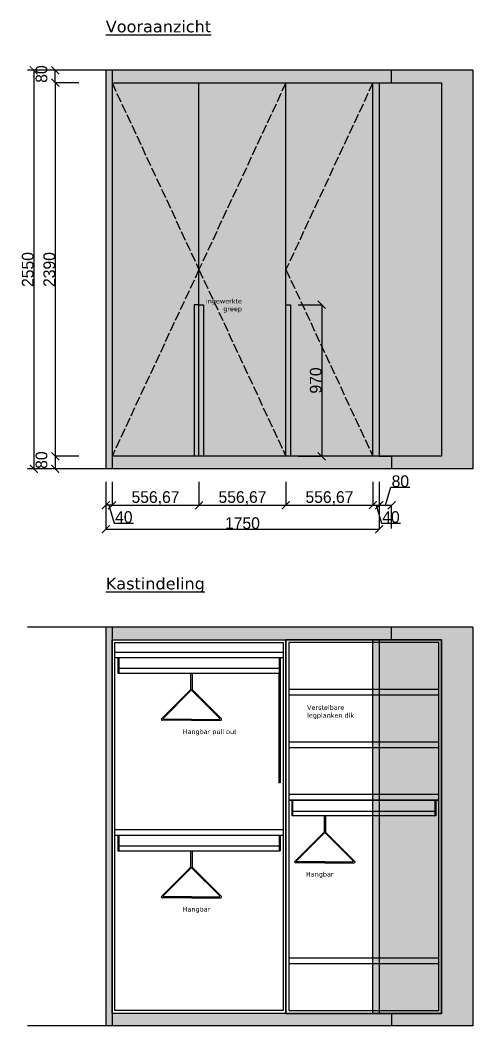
# Model space of a CAD drawing. Header units: millimetres. Extents: x -153917 to -31303, y -39726 to 31262.
# Drawn here: x -123757 to -120859, y -39726 to -33291 of the extents above; entities that cross this region are included whole.
import ezdxf

# ---------------------------------------------------------------- set-up
doc = ezdxf.new("R2010")
doc.units = ezdxf.units.MM
doc.header["$LTSCALE"] = 5
doc.linetypes.add('ACAD_ISO02W100', pattern=[15, 12, -3])
for name, color, linetype in [('Bemating', 1, 'Continuous'), ('Meubel', 8, 'Continuous'), ('Meubilair', 8, 'Continuous'), ('muren', 7, 'Continuous'), ('Tekst', 7, 'Continuous')]:
    doc.layers.add(name, color=color, linetype=linetype)
doc.layers.add('parket', color=7, linetype='Continuous', true_color=0xe6d6b7)
doc.layers.add('parket 10x10', color=7, linetype='Continuous', true_color=0xae8743)
doc.styles.add('Geneva', font='')
doc.styles.get('Geneva').set_extended_font_data('Geneva')
doc.dimstyles.new('amit meubel', dxfattribs={"dimtxt": 75, "dimasz": 50, "dimexe": 1.25, "dimexo": 0.625, "dimtad": 1, "dimtxsty": 'Geneva', "dimblk": 'ARCHTICK', "dimcen": 2.5, "dimadec": 0, "dimazin": 0, "dimtfac": 1, "dimtmove": 1, "dimatfit": 3, "dimfxl": 150, "dimfxlon": 1, "dimarcsym": 0})

# ---------------------------------------------------------------- blocks, each defined once
blk = doc.blocks.new('kapstok')
at = {"layer": 'Meubilair'}
for p, q in [((-5, 0), (-5, -102.9)), ((5, 0), (5, -102.9)), ((-191.5, -291.5), (-6.5, -106.5)), ((-179.4, -286.5), (-3.5, -110.6)), ((179.4, -286.5), (3.5, -110.6)), ((191.5, -291.5), (6.5, -106.5)), ((0, -300), (-187.9, -300)), ((0, -295), (-175.9, -295)), ((0, -295), (175.9, -295)), ((0, -300), (187.9, -300))]:
    blk.add_line(p, q, dxfattribs=at)
for centre, start, end in [((-10, -102.9), 315, 0), ((0, -114.1), 45, 135), ((10, -102.9), 180, 225), ((-187.9, -295), 135, 270), ((-175.9, -290), 135, 270), ((175.9, -290), 270, 45), ((187.9, -295), 270, 45)]:
    blk.add_arc(centre, 5, start, end, dxfattribs=at)
blk = doc.blocks.new('_ArchTick')
at = {"color": 0, "linetype": 'ByBlock', "const_width": 0.15}
blk.add_lwpolyline([(-0.5, -0.5), (0.5, 0.5)], dxfattribs=at)
blk = doc.blocks.new('*D1232')
at = {"layer": 'Bemating', "color": 0, "lineweight": -2, "transparency": 16777216}
for p, q in [((-121976.2, -35112.1), (-121824.9, -35112.1)), ((-121826.2, -35112.1), (-121826.2, -36082.1)), ((-121976.2, -36082.1), (-121824.9, -36082.1))]:
    blk.add_line(p, q, dxfattribs=at)
at = {"layer": 'Defpoints', "color": 0, "transparency": 16777216}
for p in [(-122025.5, -35112.1), (-122025.5, -36082.1), (-121826.2, -36082.1)]:
    blk.add_point(p, dxfattribs=at)
at = {"layer": 'Bemating', "color": 0, "lineweight": -2, "transparency": 16777216, "xscale": 50, "yscale": 50, "zscale": 50}
for p, rotation in [((-121826.2, -35112.1), 90), ((-121826.2, -36082.1), 270)]:
    blk.add_blockref('_ArchTick', p, dxfattribs=dict(at, rotation=rotation))
at = {"layer": 'Bemating', "color": 0, "transparency": 16777216, "insert": (-121864.3, -35597.1), "char_height": 75, "attachment_point": 5, "rotation": 90, "style": 'Geneva'}
blk.add_mtext('970', dxfattribs=at)
blk = doc.blocks.new('*D1233')
at = {"layer": 'Bemating', "color": 0, "lineweight": -2, "transparency": 16777216}
for p, q in [((-123519.7, -33612.1), (-123671, -33612.1)), ((-123669.7, -33612.1), (-123669.7, -36162.1)), ((-123519.7, -36162.1), (-123671, -36162.1))]:
    blk.add_line(p, q, dxfattribs=at)
at = {"layer": 'Defpoints', "color": 0, "transparency": 16777216}
for p in [(-123208.8, -33612.1), (-123669.7, -36162.1), (-123208.8, -36162.1)]:
    blk.add_point(p, dxfattribs=at)
at = {"layer": 'Bemating', "color": 0, "lineweight": -2, "transparency": 16777216, "xscale": 50, "yscale": 50, "zscale": 50}
for p, rotation in [((-123669.7, -33612.1), 90), ((-123669.7, -36162.1), 270)]:
    blk.add_blockref('_ArchTick', p, dxfattribs=dict(at, rotation=rotation))
at = {"layer": 'Bemating', "color": 0, "transparency": 16777216, "insert": (-123707.8, -34887.1), "char_height": 75, "attachment_point": 5, "rotation": 90, "style": 'Geneva'}
blk.add_mtext('2550', dxfattribs=at)
blk = doc.blocks.new('*D1234')
at = {"layer": 'Bemating', "color": 0, "lineweight": -2, "transparency": 16777216}
for p, q in [((-123381.8, -33692.1), (-123533, -33692.1)), ((-123531.8, -33692.1), (-123531.8, -36082.1)), ((-123381.8, -36082.1), (-123533, -36082.1))]:
    blk.add_line(p, q, dxfattribs=at)
at = {"layer": 'Defpoints', "color": 0, "transparency": 16777216}
for p in [(-123168.8, -33692.1), (-123531.8, -36082.1), (-123168.8, -36082.1)]:
    blk.add_point(p, dxfattribs=at)
at = {"layer": 'Bemating', "color": 0, "lineweight": -2, "transparency": 16777216, "xscale": 50, "yscale": 50, "zscale": 50}
for p, rotation in [((-123531.8, -33692.1), 90), ((-123531.8, -36082.1), 270)]:
    blk.add_blockref('_ArchTick', p, dxfattribs=dict(at, rotation=rotation))
at = {"layer": 'Bemating', "color": 0, "transparency": 16777216, "insert": (-123569.9, -34887.1), "char_height": 75, "attachment_point": 5, "rotation": 90, "style": 'Geneva'}
blk.add_mtext('2390', dxfattribs=at)
blk = doc.blocks.new('*D1235')
at = {"layer": 'Bemating', "color": 0, "lineweight": -2, "transparency": 16777216}
for p, q in [((-123381.8, -36082.1), (-123533, -36082.1)), ((-123531.8, -36082.1), (-123531.8, -36162.1)), ((-123381.8, -36162.1), (-123533, -36162.1))]:
    blk.add_line(p, q, dxfattribs=at)
at = {"layer": 'Defpoints', "color": 0, "transparency": 16777216}
for p in [(-123168.8, -36082.1), (-123531.8, -36162.1), (-123168.8, -36162.1)]:
    blk.add_point(p, dxfattribs=at)
at = {"layer": 'Bemating', "color": 0, "lineweight": -2, "transparency": 16777216, "xscale": 50, "yscale": 50, "zscale": 50}
for p, rotation in [((-123531.8, -36082.1), 90), ((-123531.8, -36162.1), 270)]:
    blk.add_blockref('_ArchTick', p, dxfattribs=dict(at, rotation=rotation))
at = {"layer": 'Bemating', "color": 0, "transparency": 16777216, "insert": (-123619.9, -36106.5), "char_height": 75, "attachment_point": 5, "rotation": 90, "style": 'Geneva'}
blk.add_mtext('80', dxfattribs=at)
blk = doc.blocks.new('*D1236')
at = {"layer": 'Bemating', "color": 0, "lineweight": -2, "transparency": 16777216}
for p, q in [((-123381.8, -33612.1), (-123533, -33612.1)), ((-123531.8, -33692.1), (-123531.8, -33612.1)), ((-123381.8, -33692.1), (-123533, -33692.1))]:
    blk.add_line(p, q, dxfattribs=at)
at = {"layer": 'Defpoints', "color": 0, "transparency": 16777216}
for p in [(-123531.8, -33612.1), (-123208.8, -33612.1), (-123168.8, -33692.1)]:
    blk.add_point(p, dxfattribs=at)
at = {"layer": 'Bemating', "color": 0, "lineweight": -2, "transparency": 16777216, "xscale": 50, "yscale": 50, "zscale": 50}
for p, rotation in [((-123531.8, -33612.1), 90), ((-123531.8, -33692.1), 270)]:
    blk.add_blockref('_ArchTick', p, dxfattribs=dict(at, rotation=rotation))
at = {"layer": 'Bemating', "color": 0, "transparency": 16777216, "insert": (-123619.9, -33636.5), "char_height": 75, "attachment_point": 5, "rotation": 90, "style": 'Geneva'}
blk.add_mtext('80', dxfattribs=at)
blk = doc.blocks.new('*D1237')
at = {"layer": 'Bemating', "color": 0, "lineweight": -2, "transparency": 16777216}
for p, q in [((-123208.8, -36398.3), (-123208.8, -36549.5)), ((-121458.8, -36398.3), (-121458.8, -36549.5)), ((-123208.8, -36548.3), (-121458.8, -36548.3))]:
    blk.add_line(p, q, dxfattribs=at)
at = {"layer": 'Defpoints', "color": 0, "transparency": 16777216}
for p in [(-121458.8, -36082.1), (-123208.8, -36162.1), (-121458.8, -36548.3)]:
    blk.add_point(p, dxfattribs=at)
at = {"layer": 'Bemating', "color": 0, "lineweight": -2, "transparency": 16777216, "xscale": 50, "yscale": 50, "zscale": 50, "rotation": 180}
blk.add_blockref('_ArchTick', (-123208.8, -36548.3), dxfattribs=at)
at = {"layer": 'Bemating', "color": 0, "lineweight": -2, "transparency": 16777216, "xscale": 50, "yscale": 50, "zscale": 50}
blk.add_blockref('_ArchTick', (-121458.8, -36548.3), dxfattribs=at)
at = {"layer": 'Bemating', "color": 0, "transparency": 16777216, "insert": (-122333.8, -36510.2), "char_height": 75, "attachment_point": 5, "style": 'Geneva'}
blk.add_mtext('1750', dxfattribs=at)
blk = doc.blocks.new('*D1238')
at = {"layer": 'Bemating', "color": 0, "lineweight": -2, "transparency": 16777216}
for p, q in [((-123168.8, -36244.9), (-123168.8, -36396.1)), ((-122612.1, -36244.9), (-122612.1, -36396.1)), ((-123168.8, -36394.9), (-122612.1, -36394.9))]:
    blk.add_line(p, q, dxfattribs=at)
at = {"layer": 'Defpoints', "color": 0, "transparency": 16777216}
for p in [(-123168.8, -36082.1), (-122612.1, -36082.1), (-122612.1, -36394.9)]:
    blk.add_point(p, dxfattribs=at)
at = {"layer": 'Bemating', "color": 0, "lineweight": -2, "transparency": 16777216, "xscale": 50, "yscale": 50, "zscale": 50, "rotation": 180}
blk.add_blockref('_ArchTick', (-123168.8, -36394.9), dxfattribs=at)
at = {"layer": 'Bemating', "color": 0, "lineweight": -2, "transparency": 16777216, "xscale": 50, "yscale": 50, "zscale": 50}
blk.add_blockref('_ArchTick', (-122612.1, -36394.9), dxfattribs=at)
at = {"layer": 'Bemating', "color": 0, "transparency": 16777216, "insert": (-122890.5, -36349.6), "char_height": 75, "attachment_point": 5, "style": 'Geneva'}
blk.add_mtext('556,67', dxfattribs=at)
blk = doc.blocks.new('*D1239')
at = {"layer": 'Bemating', "color": 0, "lineweight": -2, "transparency": 16777216}
for p, q in [((-122612.1, -36244.9), (-122612.1, -36396.1)), ((-122055.5, -36244.9), (-122055.5, -36396.1)), ((-122612.1, -36394.9), (-122055.5, -36394.9))]:
    blk.add_line(p, q, dxfattribs=at)
at = {"layer": 'Defpoints', "color": 0, "transparency": 16777216}
for p in [(-122612.1, -36082.1), (-122055.5, -36082.1), (-122055.5, -36394.9)]:
    blk.add_point(p, dxfattribs=at)
at = {"layer": 'Bemating', "color": 0, "lineweight": -2, "transparency": 16777216, "xscale": 50, "yscale": 50, "zscale": 50, "rotation": 180}
blk.add_blockref('_ArchTick', (-122612.1, -36394.9), dxfattribs=at)
at = {"layer": 'Bemating', "color": 0, "lineweight": -2, "transparency": 16777216, "xscale": 50, "yscale": 50, "zscale": 50}
blk.add_blockref('_ArchTick', (-122055.5, -36394.9), dxfattribs=at)
at = {"layer": 'Bemating', "color": 0, "transparency": 16777216, "insert": (-122333.8, -36349.6), "char_height": 75, "attachment_point": 5, "style": 'Geneva'}
blk.add_mtext('556,67', dxfattribs=at)
blk = doc.blocks.new('*D1240')
at = {"layer": 'Bemating', "color": 0, "lineweight": -2, "transparency": 16777216}
for p, q in [((-122055.5, -36244.9), (-122055.5, -36396.1)), ((-121498.8, -36244.9), (-121498.8, -36396.1)), ((-122055.5, -36394.9), (-121498.8, -36394.9))]:
    blk.add_line(p, q, dxfattribs=at)
at = {"layer": 'Defpoints', "color": 0, "transparency": 16777216}
for p in [(-122055.5, -36082.1), (-121498.8, -36082.1), (-121498.8, -36394.9)]:
    blk.add_point(p, dxfattribs=at)
at = {"layer": 'Bemating', "color": 0, "lineweight": -2, "transparency": 16777216, "xscale": 50, "yscale": 50, "zscale": 50, "rotation": 180}
blk.add_blockref('_ArchTick', (-122055.5, -36394.9), dxfattribs=at)
at = {"layer": 'Bemating', "color": 0, "lineweight": -2, "transparency": 16777216, "xscale": 50, "yscale": 50, "zscale": 50}
blk.add_blockref('_ArchTick', (-121498.8, -36394.9), dxfattribs=at)
at = {"layer": 'Bemating', "color": 0, "transparency": 16777216, "insert": (-121777.1, -36349.6), "char_height": 75, "attachment_point": 5, "style": 'Geneva'}
blk.add_mtext('556,67', dxfattribs=at)
blk = doc.blocks.new('*D1241')
at = {"layer": 'Bemating', "color": 0, "lineweight": -2, "transparency": 16777216}
for p, q in [((-121498.8, -36244.9), (-121498.8, -36396.1)), ((-121458.8, -36244.9), (-121458.8, -36396.1)), ((-121498.8, -36394.9), (-121458.8, -36394.9)), ((-121478.8, -36394.9), (-121444.4, -36509.5)), ((-121444.4, -36509.5), (-121321.7, -36509.5))]:
    blk.add_line(p, q, dxfattribs=at)
at = {"layer": 'Defpoints', "color": 0, "transparency": 16777216}
for p in [(-121498.8, -36082.1), (-121458.8, -36082.1), (-121458.8, -36394.9)]:
    blk.add_point(p, dxfattribs=at)
at = {"layer": 'Bemating', "color": 0, "lineweight": -2, "transparency": 16777216, "xscale": 50, "yscale": 50, "zscale": 50, "rotation": 180}
blk.add_blockref('_ArchTick', (-121498.8, -36394.9), dxfattribs=at)
at = {"layer": 'Bemating', "color": 0, "lineweight": -2, "transparency": 16777216, "xscale": 50, "yscale": 50, "zscale": 50}
blk.add_blockref('_ArchTick', (-121458.8, -36394.9), dxfattribs=at)
at = {"layer": 'Bemating', "color": 0, "transparency": 16777216, "insert": (-121383.1, -36471.4), "char_height": 75, "attachment_point": 5, "style": 'Geneva'}
blk.add_mtext('40', dxfattribs=at)
blk = doc.blocks.new('*D1242')
at = {"layer": 'Bemating', "color": 0, "lineweight": -2, "transparency": 16777216}
for p, q in [((-121458.8, -36244.9), (-121458.8, -36396.1)), ((-121418.8, -36394.9), (-121384.4, -36280.2)), ((-121384.4, -36280.2), (-121261.7, -36280.2)), ((-121458.8, -36394.9), (-121378.8, -36394.9)), ((-121378.8, -36544.9), (-121378.8, -36393.6))]:
    blk.add_line(p, q, dxfattribs=at)
at = {"layer": 'Defpoints', "color": 0, "transparency": 16777216}
for p in [(-121458.8, -36082.1), (-121378.8, -36394.9), (-121378.8, -36725)]:
    blk.add_point(p, dxfattribs=at)
at = {"layer": 'Bemating', "color": 0, "lineweight": -2, "transparency": 16777216, "xscale": 50, "yscale": 50, "zscale": 50, "rotation": 180}
blk.add_blockref('_ArchTick', (-121458.8, -36394.9), dxfattribs=at)
at = {"layer": 'Bemating', "color": 0, "lineweight": -2, "transparency": 16777216, "xscale": 50, "yscale": 50, "zscale": 50}
blk.add_blockref('_ArchTick', (-121378.8, -36394.9), dxfattribs=at)
at = {"layer": 'Bemating', "color": 0, "transparency": 16777216, "insert": (-121323.1, -36242), "char_height": 75, "attachment_point": 5, "style": 'Geneva'}
blk.add_mtext('80', dxfattribs=at)
blk = doc.blocks.new('*D1243')
at = {"layer": 'Bemating', "color": 0, "lineweight": -2, "transparency": 16777216}
for p, q in [((-123208.8, -36244.9), (-123208.8, -36396.1)), ((-123168.8, -36244.9), (-123168.8, -36396.1)), ((-123168.8, -36394.9), (-123208.8, -36394.9)), ((-123188.8, -36394.9), (-123154.4, -36509.5)), ((-123154.4, -36509.5), (-123031.7, -36509.5))]:
    blk.add_line(p, q, dxfattribs=at)
at = {"layer": 'Defpoints', "color": 0, "transparency": 16777216}
for p in [(-123168.8, -36082.1), (-123208.8, -36162.1), (-123208.8, -36394.9)]:
    blk.add_point(p, dxfattribs=at)
at = {"layer": 'Bemating', "color": 0, "lineweight": -2, "transparency": 16777216, "xscale": 50, "yscale": 50, "zscale": 50, "rotation": 180}
blk.add_blockref('_ArchTick', (-123208.8, -36394.9), dxfattribs=at)
at = {"layer": 'Bemating', "color": 0, "lineweight": -2, "transparency": 16777216, "xscale": 50, "yscale": 50, "zscale": 50}
blk.add_blockref('_ArchTick', (-123168.8, -36394.9), dxfattribs=at)
at = {"layer": 'Bemating', "color": 0, "transparency": 16777216, "insert": (-123093.1, -36471.4), "char_height": 75, "attachment_point": 5, "style": 'Geneva'}
blk.add_mtext('40', dxfattribs=at)

msp = doc.modelspace()

# ---------------------------------------------------------------- hatches: boundary and pattern name
at = {"layer": 'Meubel', "transparency": 33554480}
h = msp.add_hatch(color=11, dxfattribs=at)
h.dxf.hatch_style = 1
h.paths.add_polyline_path([(-121458.816, -33692.106), (-121378.816, -33692.106), (-121058.816, -33692.106), (-121058.816, -36082.106), (-121458.816, -36082.106)])
h.paths.add_polyline_path([(-121058.816, -33692.106), (-121378.816, -33692.106), (-121378.816, -33612.106), (-120858.816, -33612.106), (-120858.816, -36162.106), (-121378.816, -36162.106), (-121378.816, -36082.106), (-121058.816, -36082.106)])
h = msp.add_hatch(color=11, dxfattribs=at)
h.dxf.hatch_style = 1
h.paths.add_polyline_path([(-121458.816, -37256.285), (-121378.816, -37256.285), (-121058.816, -37256.285), (-121058.816, -39646.285), (-121458.816, -39646.285)])
h.paths.add_polyline_path([(-121058.816, -37256.285), (-121378.816, -37256.285), (-121378.816, -37176.285), (-120858.816, -37176.285), (-120858.816, -39726.285), (-121378.816, -39726.285), (-121378.816, -39646.285), (-121058.816, -39646.285)])
at = {"layer": 'parket', "transparency": 33554687}
h = msp.add_hatch(color=256, dxfattribs=at)
h.dxf.hatch_style = 1
h.paths.add_polyline_path([(-122612.15, -33692.106), (-123168.816, -33692.106), (-123168.816, -36082.106), (-122642.15, -36082.106), (-122642.15, -35112.106), (-122612.15, -35112.106)])
h.paths.add_polyline_path([(-122055.483, -33692.106), (-122612.15, -33692.106), (-122612.15, -35112.106), (-122582.15, -35112.106), (-122582.15, -36082.106), (-122055.483, -36082.106)])
h.paths.add_polyline_path([(-121498.816, -33692.106), (-122055.483, -33692.106), (-122055.483, -35112.106), (-122025.483, -35112.106), (-122025.483, -36082.106), (-121498.816, -36082.106)])
h.paths.add_polyline_path([(-121458.816, -33692.106), (-121498.816, -33692.106), (-121498.816, -36082.106), (-121458.816, -36082.106)])
h.paths.add_polyline_path([(-123168.816, -33612.106), (-123208.816, -33612.106), (-123208.816, -36162.106), (-123168.816, -36162.106)])
h = msp.add_hatch(color=256, dxfattribs=at)
h.dxf.hatch_style = 1
h.paths.add_polyline_path([(-121458.816, -37256.285), (-121498.816, -37256.285), (-121498.816, -39646.285), (-121458.816, -39646.285)])
h.paths.add_polyline_path([(-123168.816, -37176.285), (-123208.816, -37176.285), (-123208.816, -39726.285), (-123168.816, -39726.285)])
at = {"layer": 'parket 10x10', "true_color": 0xddc9a7, "transparency": 33554687}
h = msp.add_hatch(color=9, dxfattribs=at)
h.dxf.hatch_style = 1
h.paths.add_polyline_path([(-121378.816, -33612.106), (-123168.816, -33612.106), (-123168.816, -33692.106), (-121458.816, -33692.106), (-121378.816, -33692.106)])
h.paths.add_polyline_path([(-121378.816, -36082.106), (-121458.816, -36082.106), (-121498.816, -36082.106), (-123168.816, -36082.106), (-123168.816, -36162.106), (-121378.816, -36162.106)])
at = {"layer": 'parket 10x10', "transparency": 33554687}
h = msp.add_hatch(color=256, dxfattribs=at)
h.dxf.hatch_style = 1
h.paths.add_polyline_path([(-122612.15, -35112.106), (-122582.15, -35112.106), (-122582.15, -36082.106), (-122612.15, -36082.106)])
h.paths.add_polyline_path([(-122642.15, -35112.106), (-122612.15, -35112.106), (-122612.15, -36082.106), (-122642.15, -36082.106)])
h = msp.add_hatch(color=256, dxfattribs=at)
h.dxf.hatch_style = 1
h.paths.add_polyline_path([(-122055.483, -35112.106), (-122025.483, -35112.106), (-122025.483, -36082.106), (-122055.483, -36082.106)])
at = {"layer": 'parket 10x10', "true_color": 0xddc9a7, "transparency": 33554687}
h = msp.add_hatch(color=9, dxfattribs=at)
h.dxf.hatch_style = 1
h.paths.add_polyline_path([(-121378.816, -37176.285), (-123168.816, -37176.285), (-123168.816, -37256.285), (-121458.816, -37256.285), (-121378.816, -37256.285)])
h.paths.add_polyline_path([(-121378.816, -39646.285), (-121458.816, -39646.285), (-121498.816, -39646.285), (-123168.816, -39646.285), (-123168.816, -39726.285), (-121378.816, -39726.285)])

# ---------------------------------------------------------------- linework, layer by layer
at = {"layer": 'Meubel'}
for p, q in [((-123208.816, -33612.106), (-123208.816, -36162.106)), ((-123168.816, -33612.106), (-123168.816, -36162.106)), ((-123168.816, -33612.106), (-123168.816, -33692.106)), ((-121378.816, -33692.106), (-121378.816, -33612.106)), ((-123168.816, -33692.106), (-121458.816, -33692.106)), ((-122612.15, -36082.106), (-122612.15, -33692.106)), ((-122055.483, -36082.106), (-122055.483, -33692.106)), ((-121498.816, -36082.106), (-121498.816, -33692.106)), ((-121458.816, -33692.106), (-121458.816, -36082.106)), ((-121458.816, -33692.106), (-121058.816, -33692.106)), ((-121458.816, -33692.106), (-121378.816, -33692.106)), ((-121058.816, -33692.106), (-121058.816, -36082.106)), ((-122612.15, -35112.106), (-122642.15, -35112.106)), ((-122642.15, -35112.106), (-122642.15, -36082.106)), ((-122612.15, -35112.106), (-122582.15, -35112.106)), ((-122582.15, -35112.106), (-122582.15, -36082.106)), ((-122055.483, -35112.106), (-122025.483, -35112.106)), ((-122025.483, -35112.106), (-122025.483, -36082.106)), ((-121058.816, -36082.106), (-123168.816, -36082.106)), ((-121458.816, -36082.106), (-121498.816, -36082.106)), ((-121458.816, -36082.106), (-121378.816, -36082.106)), ((-121378.816, -36082.106), (-121378.816, -36162.106)), ((-123208.816, -37176.285), (-123208.816, -39726.285)), ((-123168.816, -37176.285), (-123168.816, -39726.285)), ((-123168.816, -37176.285), (-123168.816, -37256.285)), ((-121378.816, -37256.285), (-121378.816, -37176.285)), ((-123168.816, -37256.285), (-121458.816, -37256.285)), ((-122055.483, -39646.285), (-122055.483, -37256.285)), ((-122055.483, -39646.285), (-122055.483, -37256.285)), ((-121498.816, -39646.285), (-121498.816, -37256.285)), ((-121498.816, -39646.285), (-121498.816, -37256.285)), ((-121458.816, -37256.285), (-121458.816, -39646.285)), ((-121458.816, -37256.285), (-121058.816, -37256.285)), ((-121458.816, -37256.285), (-121378.816, -37256.285)), ((-121458.816, -37256.285), (-121458.816, -39646.285)), ((-121458.816, -37256.285), (-121058.816, -37256.285)), ((-121458.816, -37256.285), (-121378.816, -37256.285)), ((-121058.816, -37256.285), (-121058.816, -39646.285)), ((-121058.816, -37256.285), (-121058.816, -39646.285)), ((-123150.816, -37334.285), (-122073.483, -37334.285)), ((-123150.816, -37370.285), (-122073.483, -37370.285)), ((-123130.816, -37370.285), (-123130.816, -37470.285)), ((-123125.816, -37370.285), (-123125.816, -37470.285)), ((-122098.483, -37370.285), (-122098.483, -37470.285)), ((-122093.483, -37370.285), (-122093.483, -37470.285)), ((-122093.483, -37370.285), (-122093.483, -38170.285)), ((-122098.483, -37440.285), (-123125.816, -37440.285)), ((-123130.816, -37470.285), (-122093.483, -37470.285)), ((-122098.483, -38170.285), (-122098.483, -37470.285)), ((-121076.816, -37574.285), (-122037.483, -37574.285)), ((-121076.816, -37610.285), (-122037.483, -37610.285)), ((-121076.816, -37910.285), (-122037.483, -37910.285)), ((-121076.816, -37946.285), (-122037.483, -37946.285)), ((-122093.483, -38170.285), (-122098.483, -38170.285)), ((-121076.816, -38246.285), (-122037.483, -38246.285)), ((-122037.483, -38282.285), (-121076.816, -38282.285)), ((-121076.816, -38282.285), (-122037.483, -38282.285)), ((-122017.483, -38282.285), (-122017.483, -38382.285)), ((-122012.483, -38282.285), (-122012.483, -38382.285)), ((-121101.816, -38282.285), (-121101.816, -38382.285)), ((-121096.816, -38282.285), (-121096.816, -38382.285)), ((-122017.483, -38352.285), (-121096.816, -38352.285)), ((-121096.816, -38382.285), (-122017.483, -38382.285)), ((-123150.816, -38470.285), (-122073.483, -38470.285)), ((-123150.816, -38506.285), (-122073.483, -38506.285)), ((-123130.816, -38506.285), (-123130.816, -38606.285)), ((-123125.816, -38506.285), (-123125.816, -38606.285)), ((-122098.483, -38506.285), (-122098.483, -38606.285)), ((-122093.483, -38506.285), (-122093.483, -38606.285)), ((-123130.816, -38606.285), (-122093.483, -38606.285)), ((-122098.483, -38576.285), (-123125.816, -38576.285)), ((-121076.816, -39292.285), (-122037.483, -39292.285)), ((-121076.816, -39328.285), (-122037.483, -39328.285)), ((-121058.816, -39646.285), (-123168.816, -39646.285)), ((-121458.816, -39646.285), (-121498.816, -39646.285)), ((-121458.816, -39646.285), (-121498.816, -39646.285)), ((-121458.816, -39646.285), (-121378.816, -39646.285)), ((-121458.816, -39646.285), (-121378.816, -39646.285)), ((-121378.816, -39646.285), (-121378.816, -39726.285)), ((-121378.816, -39646.285), (-121378.816, -39726.285))]:
    msp.add_line(p, q, dxfattribs=at)
at = {"layer": 'Meubel', "color": 2, "linetype": 'ACAD_ISO02W100'}
for points in [[(-123168.816, -33692.106), (-122612.15, -34887.106), (-123168.816, -36082.106)], [(-122055.483, -33692.106), (-122612.15, -34887.106), (-122055.483, -36082.106)], [(-121498.816, -33692.106), (-122055.483, -34887.106), (-121498.816, -36082.106)]]:
    msp.add_lwpolyline(points, dxfattribs=at)
at = {"layer": 'Meubel'}
for points in [[(-123168.816, -37256.285), (-122055.483, -37256.285), (-122055.483, -39646.285), (-123168.816, -39646.285)], [(-121058.816, -37256.285), (-122055.483, -37256.285), (-122055.483, -39646.285), (-121058.816, -39646.285)], [(-123150.816, -37274.285), (-122073.483, -37274.285), (-122073.483, -39628.285), (-123150.816, -39628.285)], [(-121076.816, -37274.285), (-122037.483, -37274.285), (-122037.483, -39628.285), (-121076.816, -39628.285)]]:
    msp.add_lwpolyline(points, close=True, dxfattribs=at)
at = {"layer": 'muren'}
for p, q in [((-123208.816, -33612.106), (-123708.816, -33612.106)), ((-120858.816, -33612.106), (-123208.816, -33612.106)), ((-120858.816, -33612.106), (-120858.816, -36162.106)), ((-123208.816, -36162.106), (-123708.816, -36162.106)), ((-120858.816, -36162.106), (-123208.816, -36162.106)), ((-123208.816, -37176.285), (-123708.816, -37176.285)), ((-120858.816, -37176.285), (-123208.816, -37176.285)), ((-120858.816, -37176.285), (-120858.816, -39726.285)), ((-123208.816, -39726.285), (-123708.816, -39726.285)), ((-120858.816, -39726.285), (-123208.816, -39726.285))]:
    msp.add_line(p, q, dxfattribs=at)

# ---------------------------------------------------------------- block references
at = {"layer": 'Meubel'}
for p in [(-122660.483, -37470.285), (-122660.483, -38606.285)]:
    msp.add_blockref('kapstok', p, dxfattribs=at)
at = {"layer": 'Meubel', "xscale": -1}
msp.add_blockref('kapstok', (-121806.765, -38382.285), dxfattribs=at)

# ---------------------------------------------------------------- texts
at = {"layer": 'Tekst', "char_height": 75, "width": 2800, "attachment_point": 1}
for s, insert in [('{\\fVerdana|b0|i0|c0|p34;\\LVooraanzicht}', (-123208.816, -33294.455)), ('{\\fVerdana|b0|i0|c0|p34;\\LKastindeling}', (-123208.816, -36858.634))]:
    msp.add_mtext(s, dxfattribs=dict(at, insert=insert))
at = {"layer": 'Tekst', "char_height": 30}
for s, insert, attachment_point in [('{\\fVerdana|b0|i0|c0|p34;ingewerkte \\Pgreep}', (-122337.195, -35162.42), 9), ('{\\fVerdana|b0|i0|c0|p34;Verstelbare\\Plegplanken dik}', (-121920.203, -37674.489), 1), ('{\\fVerdana|b0|i0|c0|p34;Hangbar pull out}', (-122716.347, -37829.002), 1), ('{\\fVerdana|b0|i0|c0|p34;Hangbar}', (-121750.901, -38741.002), 3), ('{\\fVerdana|b0|i0|c0|p34;Hangbar}', (-122716.347, -38965.002), 1)]:
    msp.add_mtext_dynamic_manual_height_columns(s, width=513.71165, gutter_width=12.5, heights=[0], dxfattribs=dict(at, insert=insert, attachment_point=attachment_point))

# ---------------------------------------------------------------- dimensions: what is measured, and where the dimension line sits
at = {"layer": 'Bemating'}
for base, p1, p2, picture, middle in [((-123669.701, -36162.106), (-123208.816, -33612.106), (-123208.816, -36162.106), '*D1233', (-123707.826, -34887.106)), ((-123531.785, -33612.106), (-123168.816, -33692.106), (-123208.816, -33612.106), '*D1236', (-123619.91, -33636.481)), ((-123531.785, -36082.106), (-123168.816, -33692.106), (-123168.816, -36082.106), '*D1234', (-123569.91, -34887.106)), ((-121826.161, -36082.106), (-122025.483, -35112.106), (-122025.483, -36082.106), '*D1232', (-121864.286, -35597.106)), ((-123531.785, -36162.106), (-123168.816, -36082.106), (-123168.816, -36162.106), '*D1235', (-123619.91, -36106.481))]:
    dim = msp.add_linear_dim(base=base, p1=p1, p2=p2, angle=90, dimstyle='amit meubel', dxfattribs=at)
    dim.commit()
    dim.dimension.update_dxf_attribs({"geometry": picture, "text_midpoint": middle})
for base, p1, p2, picture, middle in [((-121458.816, -36548.283), (-123208.816, -36162.106), (-121458.816, -36082.106), '*D1237', (-122333.816, -36510.158)), ((-123208.816, -36394.862), (-123168.816, -36082.106), (-123208.816, -36162.106), '*D1243', (-123153.785, -36471.425)), ((-122612.15, -36394.862), (-123168.816, -36082.106), (-122612.15, -36082.106), '*D1238', (-122890.483, -36349.594)), ((-122055.483, -36394.862), (-122612.15, -36082.106), (-122055.483, -36082.106), '*D1239', (-122333.816, -36349.594)), ((-121498.816, -36394.862), (-122055.483, -36082.106), (-121498.816, -36082.106), '*D1240', (-121777.15, -36349.594)), ((-121458.816, -36394.862), (-121498.816, -36082.106), (-121458.816, -36082.106), '*D1241', (-121443.785, -36471.425)), ((-121378.816, -36394.862), (-121458.816, -36082.106), (-121378.816, -36725.039), '*D1242', (-121383.785, -36242.05))]:
    dim = msp.add_linear_dim(base=base, p1=p1, p2=p2, dimstyle='amit meubel', dxfattribs=at)
    dim.commit()
    dim.dimension.update_dxf_attribs({"geometry": picture, "text_midpoint": middle})

doc.saveas('drawing.dxf')
